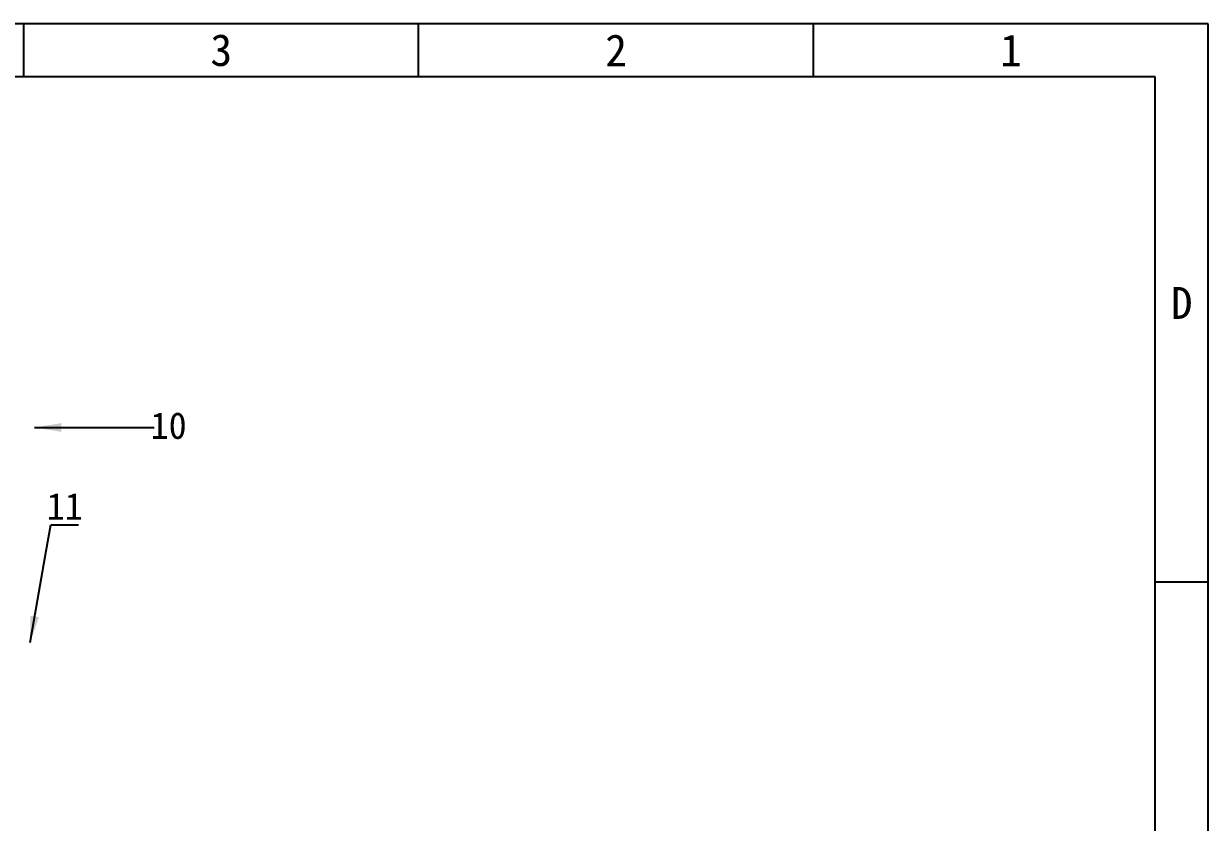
# Model space of a CAD drawing. Header units: millimetres. Extents: x 547 to 2149, y 622 to 1790.
# Drawn here: x 1385.3 to 1496.7, y 1476.2 to 1551.3 of the extents above; entities that cross this region are included whole.
import ezdxf

# ---------------------------------------------------------------- set-up
doc = ezdxf.new("R2010")
doc.units = ezdxf.units.MM
doc.layers.add('仅图框使用', color=7, linetype='Continuous')
doc.layers.add('英文数字标注', color=3, linetype='Continuous')
doc.styles.get("Standard").update_dxf_attribs({"font": 'txt', "bigfont": 'gbcbig.shx'})
doc.dimstyles.get("Standard").update_dxf_attribs({"dimtxt": 2, "dimasz": 3, "dimexe": 0.18, "dimexo": 0.0625, "dimgap": 0.09, "dimtad": 0, "dimtih": 1, "dimtoh": 1, "dimdec": 4, "dimzin": 0, "dimdsep": 46, "dimtxsty": 'Standard', "dimcen": 0.09, "dimaunit": 1, "dimadec": 0, "dimazin": 0, "dimtfac": 1, "dimtdec": 4, "dimtofl": 0, "dimtmove": 0, "dimatfit": 3, "dimfxl": 0, "dimtolj": 1, "dimtzin": 0, "dimarcsym": 0})

msp = doc.modelspace()

# ---------------------------------------------------------------- linework, layer by layer
at = {"layer": '仅图框使用'}
for p, q in [((1496.71, 1551.28), (1199.71, 1551.28)), ((1385.34, 1546.28), (1385.34, 1551.28)), ((1422.46, 1546.28), (1422.46, 1551.28)), ((1459.59, 1546.28), (1459.59, 1551.28)), ((1496.71, 1341.28), (1496.71, 1551.28)), ((1491.71, 1546.28), (1204.71, 1546.28)), ((1491.71, 1346.28), (1491.71, 1546.28)), ((1496.71, 1498.78), (1491.71, 1498.78))]:
    msp.add_line(p, q, dxfattribs=at)
at = {"layer": '英文数字标注'}
msp.add_line((1387.87, 1504.18), (1390.48, 1504.18), dxfattribs=at)

# ---------------------------------------------------------------- texts
at = {"layer": '仅图框使用', "char_height": 3, "attachment_point": 5}
for s, insert, width in [('{\\fSimSun|b0|i0|c134|p2;3}', (1403.9, 1548.78), 37.125), ('{\\fSimSun|b0|i0|c134|p2;2}', (1441.03, 1548.78), 37.125), ('{\\fSimSun|b0|i0|c134|p2;1}', (1478.15, 1548.78), 37.125), ('{\\fSimSun|b0|i0|c134|p2;D}', (1494.21, 1525.03), 5)]:
    msp.add_mtext(s, dxfattribs=dict(at, insert=insert, width=width))
at = {"layer": '英文数字标注', "color": 3, "char_height": 2.5, "width": 5, "attachment_point": 5}
for s, insert in [('\\A1;{\\fSimSun|b0|i0|c134|p2;10}', (1398.95, 1513.48)), ('\\A1;{\\fSimSun|b0|i0|c134|p2;11}', (1389.18, 1505.91))]:
    msp.add_mtext(s, dxfattribs=dict(at, insert=insert))

# ---------------------------------------------------------------- leaders
at = {"layer": '英文数字标注', "color": 3}
for points in [[(1386.35, 1513.32), (1395.11, 1513.32), (1397.6, 1513.32)], [(1385.92, 1493.1), (1387.43, 1501.73), (1387.87, 1504.18)]]:
    msp.add_leader(points, dimstyle='Standard', override={"dimasz": 2.5, "dimgap": 0.09, "dimtad": 0}, dxfattribs=at)

doc.saveas('drawing.dxf')
